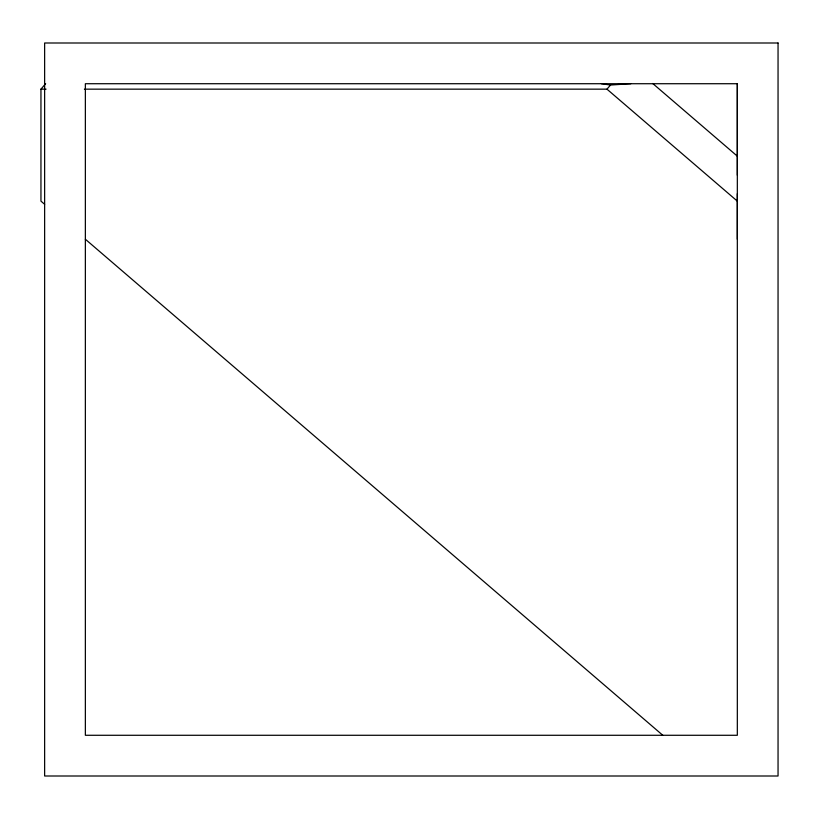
<?xml version="1.0" encoding="UTF-8"?>
<svg xmlns="http://www.w3.org/2000/svg" width="819" height="819" viewBox="0 0 819 819"><rect width="100%" height="100%" fill="white"/><g stroke="black" fill="none" stroke-linecap="round" stroke-linejoin="round"><path stroke-width="1.23" d="M737.325 83.722L737.325 735.278L85.36 735.278L85.36 83.722L737.325 83.722L737.325 175.215M737.325 193.683L737.305 239.24M44.636 204.289L40.95 201.136L40.95 89.158L45.629 83.722M84.388 89.158L606.971 89.158L610.534 85.022L630.825 83.722M40.95 89.158L46.059 89.158M601.371 83.722L610.534 85.022M652.733 83.497L737.325 156.153M606.971 89.158L737.325 201.136M85.36 239.24L662.796 735.278M778.05 42.997L44.636 42.997L44.636 776.002L778.05 776.002L778.05 42.997"/></g></svg>
